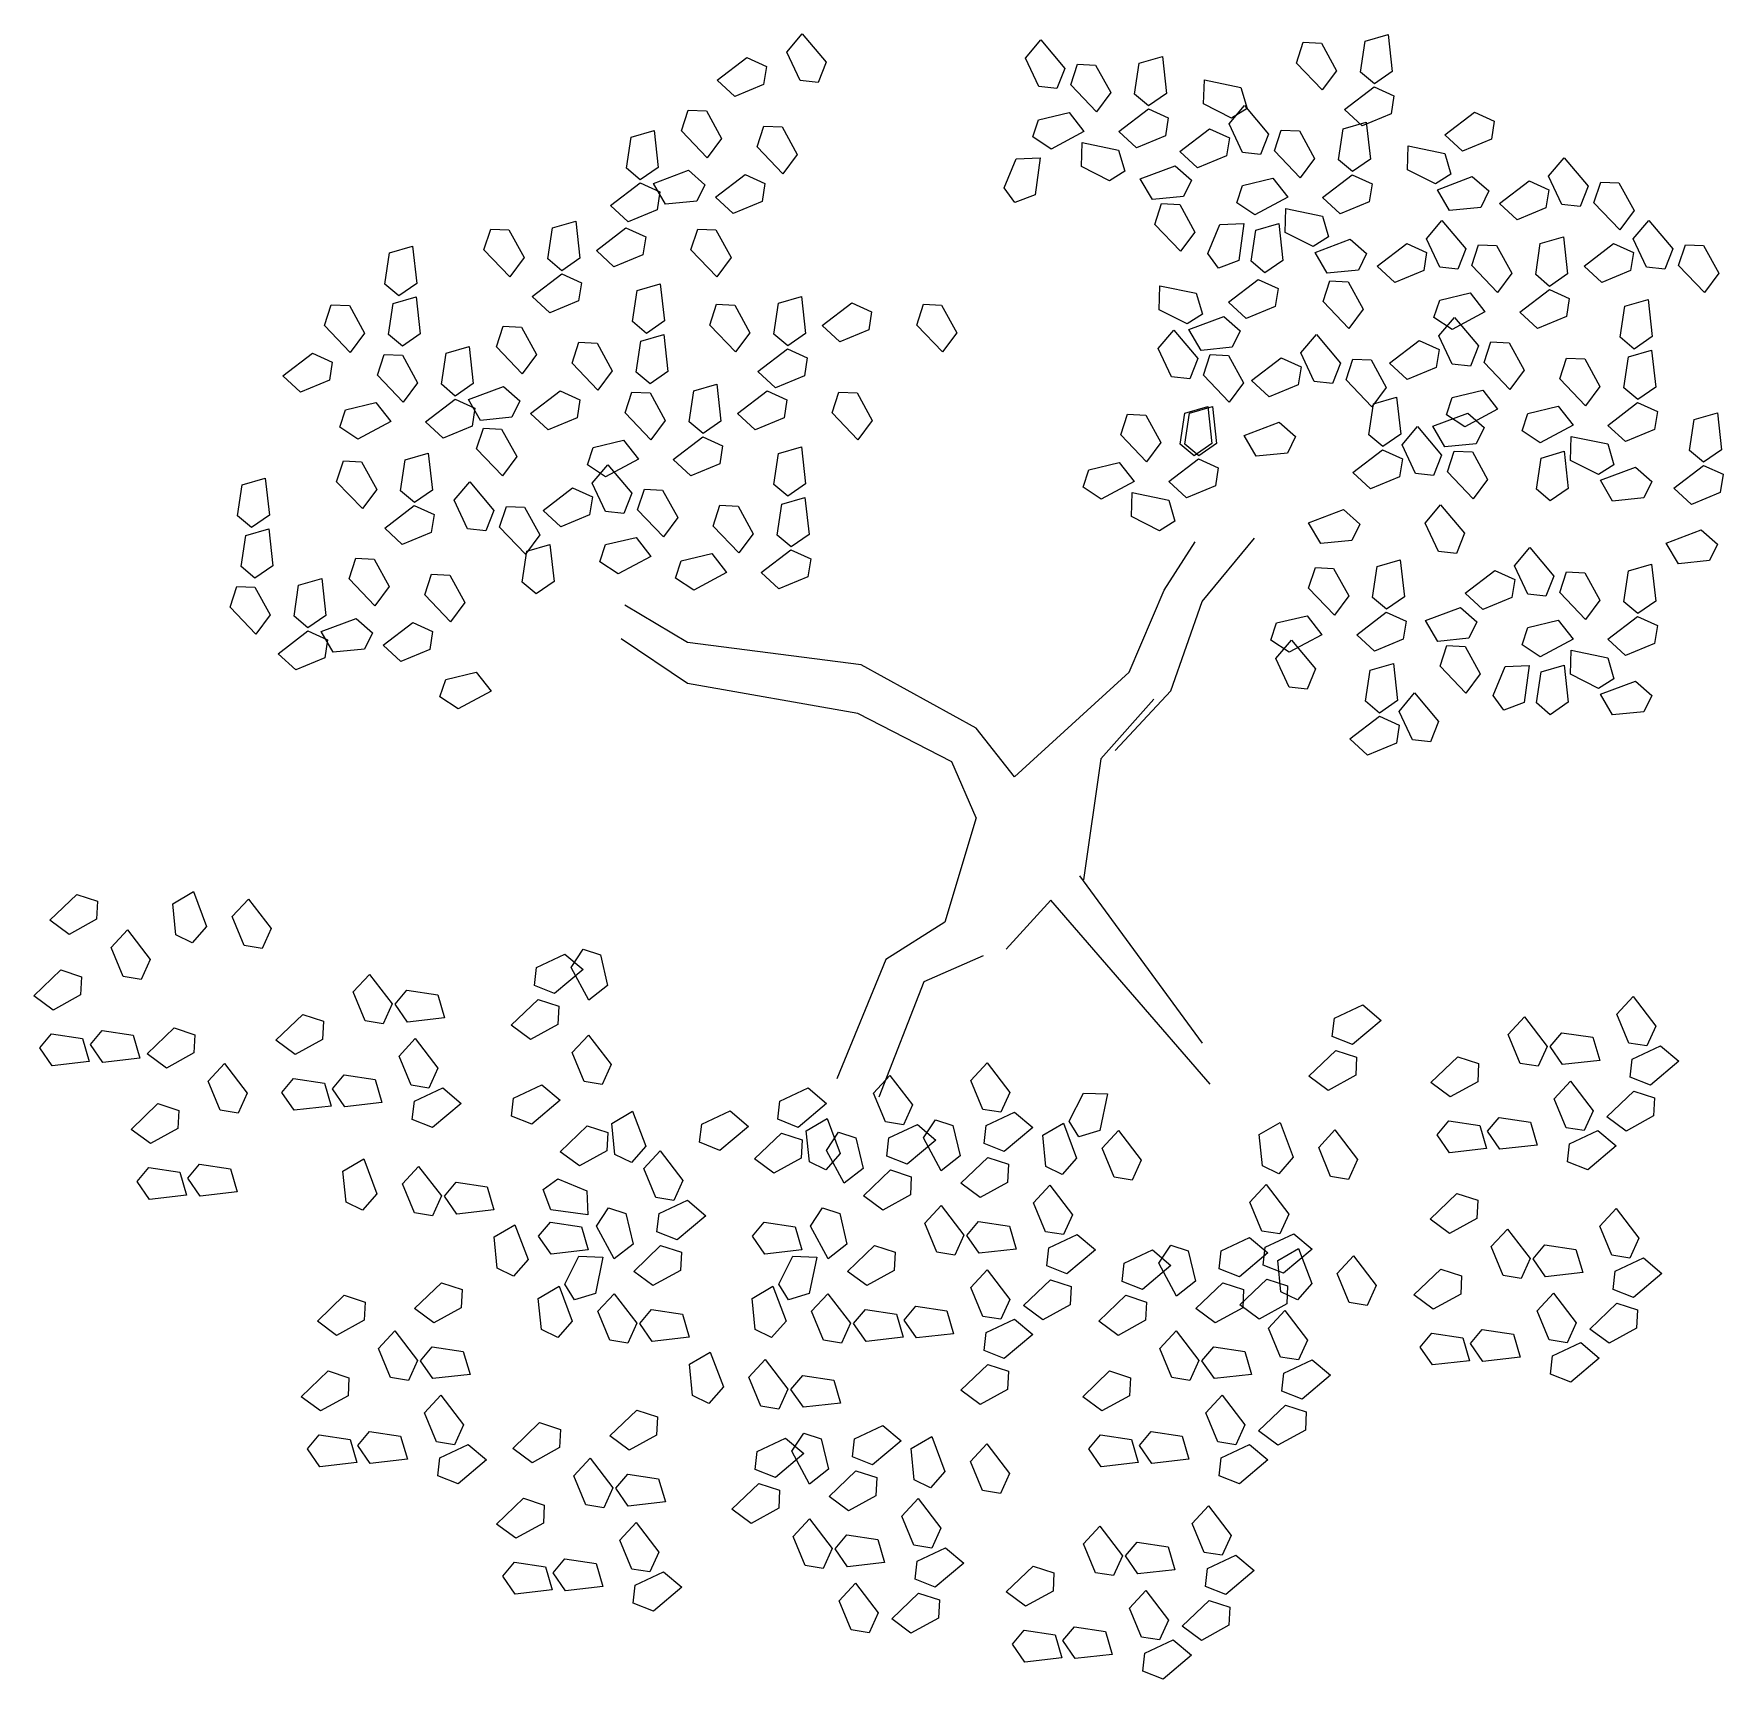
# Model space of a CAD drawing. Header units: millimetres. Extents: x 164.64 to 173.08, y 103.93 to 112.15.
import ezdxf

# ---------------------------------------------------------------- set-up
doc = ezdxf.new("R2010")
doc.units = ezdxf.units.MM
doc.layers.add('alberi', color=74, linetype='Continuous')

msp = doc.modelspace()

# ---------------------------------------------------------------- linework, layer by layer
at = {"layer": 'alberi'}
for p, q in [((170.287, 109.3713), (170.4434, 109.6138)), ((170.4781, 109.3153), (170.7391, 109.6321)), ((167.9048, 109.1105), (167.5919, 109.297)), ((167.9048, 108.9058), (167.5748, 109.1294)), ((168.896, 107.5274), (168.6526, 106.9309)), ((169.0871, 107.4153), (168.8612, 106.8382))]:
    msp.add_line(p, q, dxfattribs=at)
at = {"layer": 'alberi', "color": 3}
for p, q in [((170.113, 108.9618), (170.287, 109.3713)), ((170.3217, 108.8686), (170.4781, 109.3153)), ((168.7743, 108.999), (167.9048, 109.1105)), ((169.3481, 108.6822), (168.7743, 108.999)), ((169.5392, 108.4402), (170.113, 108.9618)), ((168.7567, 108.7565), (167.9048, 108.9058)), ((170.0436, 108.5706), (170.3217, 108.8686)), ((169.2264, 108.5146), (168.7567, 108.7565)), ((169.9717, 108.5291), (170.236, 108.8273)), ((169.5392, 108.4402), (169.3481, 108.6822)), ((169.3481, 108.2349), (169.2264, 108.5146)), ((169.9717, 108.5291), (169.8854, 107.9245)), ((169.3481, 108.2349), (169.1916, 107.7133)), ((169.1916, 107.7133), (168.896, 107.5274)), ((169.3828, 107.5457), (169.0871, 107.4153))]:
    msp.add_line(p, q, dxfattribs=at)
at = {"layer": 'alberi', "color": 74}
for p, q in [((169.865, 107.9449), (170.4775, 107.1085)), ((169.7221, 107.8225), (169.4975, 107.5777)), ((170.5183, 106.9045), (169.7221, 107.8225))]:
    msp.add_line(p, q, dxfattribs=at)
at = {"layer": 'alberi'}
for points in [[(168.4679, 111.9182), (168.4012, 112.0601), (168.4786, 112.1518), (168.5986, 112.0093), (168.5584, 111.9081)], [(171.2685, 111.9602), (171.2917, 112.1151), (171.4069, 112.1486), (171.4278, 111.9634), (171.3382, 111.9015)], [(169.6606, 111.8881), (169.594, 112.03), (169.6714, 112.1217), (169.7914, 111.9792), (169.7512, 111.878)], [(170.1403, 111.8506), (170.1635, 112.0055), (170.2787, 112.039), (170.2996, 111.8538), (170.21, 111.7919)], [(171.0735, 112.1048), (171.1489, 111.9675), (171.0775, 111.8711), (170.9487, 112.0057), (170.9825, 112.1093)], [(168.2862, 111.8984), (168.1414, 111.8385), (168.0534, 111.92), (168.2014, 112.0333), (168.3006, 111.9883)], [(169.9452, 111.9952), (170.0207, 111.8579), (169.9493, 111.7615), (169.8205, 111.8961), (169.8543, 111.9997)], [(170.625, 111.7309), (170.4849, 111.8011), (170.4889, 111.921), (170.6714, 111.8833), (170.7024, 111.7789)], [(171.4219, 111.7513), (171.2771, 111.6913), (171.1891, 111.7729), (171.337, 111.8861), (171.4363, 111.8412)], [(170.6792, 111.5593), (170.6126, 111.7012), (170.6899, 111.7929), (170.81, 111.6504), (170.7697, 111.5492)], [(168.0005, 111.7666), (168.0759, 111.6292), (168.0045, 111.5328), (167.8757, 111.6675), (167.9095, 111.771)], [(169.6605, 111.7227), (169.813, 111.7588), (169.8869, 111.6642), (169.7228, 111.576), (169.632, 111.6362)], [(170.2936, 111.6417), (170.1488, 111.5817), (170.0609, 111.6633), (170.2088, 111.7765), (170.308, 111.7316)], [(171.1588, 111.5218), (171.182, 111.6767), (171.2972, 111.7102), (171.3181, 111.525), (171.2285, 111.4631)], [(171.9233, 111.626), (171.7785, 111.5661), (171.6905, 111.6476), (171.8384, 111.7609), (171.9377, 111.7159)], [(167.6001, 111.481), (167.6233, 111.636), (167.7385, 111.6694), (167.7594, 111.4843), (167.6698, 111.4223)], [(168.3783, 111.6862), (168.4537, 111.5488), (168.3823, 111.4524), (168.2535, 111.587), (168.2873, 111.6906)], [(170.5993, 111.5426), (170.4545, 111.4827), (170.3665, 111.5643), (170.5144, 111.6775), (170.6137, 111.6326)], [(170.9638, 111.6664), (171.0392, 111.5291), (170.9678, 111.4327), (170.839, 111.5673), (170.8728, 111.6709)], [(169.4874, 111.3829), (169.5475, 111.5276), (169.6673, 111.5321), (169.6428, 111.3475), (169.5408, 111.3091)], [(170.0139, 111.4177), (169.8738, 111.488), (169.8778, 111.6079), (170.0603, 111.5702), (170.0913, 111.4657)], [(171.6435, 111.4021), (171.5034, 111.4723), (171.5075, 111.5922), (171.6899, 111.5545), (171.7209, 111.4501)], [(172.2758, 111.2994), (172.2092, 111.4412), (172.2866, 111.5329), (172.4066, 111.3905), (172.3664, 111.2892)], [(167.9523, 111.316), (167.7963, 111.3007), (167.7357, 111.4042), (167.9102, 111.4697), (167.9921, 111.3979)], [(168.2784, 111.314), (168.1337, 111.2541), (168.0457, 111.3356), (168.1936, 111.4489), (168.2928, 111.404)], [(170.3847, 111.3392), (170.2287, 111.3239), (170.1682, 111.4274), (170.3426, 111.4929), (170.4246, 111.4211)], [(171.3122, 111.3129), (171.1674, 111.2529), (171.0794, 111.3345), (171.2273, 111.4477), (171.3266, 111.4028)], [(167.7534, 111.2721), (167.6086, 111.2122), (167.5207, 111.2937), (167.6686, 111.407), (167.7678, 111.3621)], [(170.6791, 111.3939), (170.8316, 111.43), (170.9055, 111.3355), (170.7414, 111.2472), (170.6506, 111.3074)], [(171.8697, 111.2847), (171.7138, 111.2693), (171.6532, 111.3729), (171.8276, 111.4384), (171.9096, 111.3666)], [(172.1959, 111.2827), (172.0511, 111.2228), (171.9631, 111.3043), (172.1111, 111.4176), (172.2103, 111.3726)], [(172.5604, 111.4065), (172.6359, 111.2691), (172.5645, 111.1727), (172.4357, 111.3074), (172.4695, 111.4109)], [(170.3659, 111.2988), (170.4413, 111.1614), (170.3699, 111.065), (170.2411, 111.1997), (170.2749, 111.3032)], [(171.0324, 111.0889), (170.8923, 111.1592), (170.8964, 111.2791), (171.0788, 111.2414), (171.1098, 111.1369)], [(167.2083, 111.027), (167.2315, 111.1819), (167.3468, 111.2154), (167.3677, 111.0302), (167.278, 110.9683)], [(170.5059, 111.0541), (170.566, 111.1988), (170.6859, 111.2034), (170.6613, 111.0187), (170.5593, 110.9803)], [(170.7219, 111.0162), (170.7451, 111.1712), (170.8603, 111.2047), (170.8812, 111.0195), (170.7916, 110.9576)], [(171.6647, 110.9862), (171.5981, 111.1281), (171.6754, 111.2198), (171.7955, 111.0773), (171.7552, 110.9761)], [(172.6989, 110.9862), (172.6323, 111.1281), (172.7096, 111.2198), (172.8297, 111.0773), (172.7894, 110.9761)], [(167.0133, 111.1716), (167.0887, 111.0343), (167.0173, 110.9379), (166.8885, 111.0725), (166.9223, 111.1761)], [(167.683, 111.0478), (167.5382, 110.9879), (167.4502, 111.0695), (167.5981, 111.1827), (167.6974, 111.1378)], [(168.0475, 111.1716), (168.123, 111.0343), (168.0516, 110.9379), (167.9228, 111.0725), (167.9565, 111.1761)], [(171.2586, 110.9716), (171.1026, 110.9562), (171.0421, 111.0598), (171.2165, 111.1252), (171.2985, 111.0535)], [(172.1444, 110.9487), (172.1676, 111.1037), (172.2828, 111.1371), (172.3037, 110.9519), (172.214, 110.89)], [(166.3935, 110.9017), (166.4167, 111.0567), (166.5319, 111.0901), (166.5528, 110.905), (166.4632, 110.843)], [(171.5848, 110.9696), (171.44, 110.9096), (171.352, 110.9912), (171.4999, 111.1044), (171.5992, 111.0595)], [(171.9493, 111.0933), (172.0248, 110.956), (171.9533, 110.8596), (171.8246, 110.9942), (171.8583, 111.0978)], [(172.619, 110.9696), (172.4742, 110.9096), (172.3862, 110.9912), (172.5341, 111.1044), (172.6334, 111.0595)], [(172.9835, 111.0933), (173.059, 110.956), (172.9876, 110.8596), (172.8588, 110.9942), (172.8925, 111.0978)], [(167.3617, 110.8181), (167.2169, 110.7581), (167.1289, 110.8397), (167.2768, 110.9529), (167.3761, 110.908)], [(167.6314, 110.7138), (167.6546, 110.8688), (167.7698, 110.9022), (167.7907, 110.7171), (167.7011, 110.6552)], [(170.402, 110.7031), (170.262, 110.7733), (170.266, 110.8932), (170.4485, 110.8555), (170.4795, 110.7511)], [(170.8428, 110.7891), (170.698, 110.7292), (170.61, 110.8107), (170.7579, 110.924), (170.8572, 110.8791)], [(171.2073, 110.9129), (171.2828, 110.7756), (171.2114, 110.6792), (171.0826, 110.8138), (171.1164, 110.9174)], [(171.6646, 110.8208), (171.8171, 110.8569), (171.891, 110.7624), (171.7269, 110.6741), (171.6361, 110.7343)], [(172.2977, 110.7398), (172.1529, 110.6798), (172.0649, 110.7614), (172.2128, 110.8746), (172.3121, 110.8297)], [(166.2158, 110.7937), (166.2913, 110.6564), (166.2199, 110.56), (166.0911, 110.6946), (166.1248, 110.7982)], [(166.4109, 110.649), (166.4341, 110.804), (166.5493, 110.8375), (166.5702, 110.6523), (166.4805, 110.5904)], [(168.1415, 110.7959), (168.217, 110.6585), (168.1456, 110.5621), (168.0168, 110.6967), (168.0506, 110.8003)], [(168.3366, 110.6512), (168.3598, 110.8062), (168.475, 110.8396), (168.4959, 110.6545), (168.4063, 110.5925)], [(168.8112, 110.6721), (168.6664, 110.6121), (168.5784, 110.6937), (168.7264, 110.8069), (168.8256, 110.762)], [(169.1758, 110.7959), (169.2512, 110.6585), (169.1798, 110.5621), (169.051, 110.6967), (169.0848, 110.8003)], [(172.5674, 110.6355), (172.5906, 110.7905), (172.7059, 110.8239), (172.7268, 110.6388), (172.6371, 110.5769)], [(167.076, 110.6863), (167.1514, 110.5489), (167.08, 110.4525), (166.9512, 110.5871), (166.985, 110.6907)], [(170.6282, 110.5857), (170.4723, 110.5703), (170.4117, 110.6739), (170.5862, 110.7394), (170.6681, 110.6676)], [(171.7274, 110.5009), (171.6608, 110.6427), (171.7381, 110.7344), (171.8582, 110.592), (171.8179, 110.4907)], [(167.4537, 110.6058), (167.5292, 110.4685), (167.4578, 110.3721), (167.329, 110.5067), (167.3628, 110.6103)], [(167.6488, 110.4612), (167.672, 110.6161), (167.7872, 110.6496), (167.8081, 110.4644), (167.7185, 110.4025)], [(170.3248, 110.4382), (170.2582, 110.58), (170.3355, 110.6717), (170.4556, 110.5292), (170.4153, 110.428)], [(171.0377, 110.4152), (170.9711, 110.557), (171.0484, 110.6487), (171.1685, 110.5063), (171.1282, 110.405)], [(171.6475, 110.4842), (171.5027, 110.4243), (171.4147, 110.5058), (171.5626, 110.6191), (171.6619, 110.5741)], [(172.012, 110.608), (172.0874, 110.4706), (172.016, 110.3742), (171.8872, 110.5089), (171.921, 110.6124)], [(166.116, 110.4216), (165.9712, 110.3616), (165.8832, 110.4432), (166.0312, 110.5564), (166.1304, 110.5115)], [(166.4805, 110.5454), (166.556, 110.408), (166.4846, 110.3116), (166.3558, 110.4462), (166.3896, 110.5498)], [(166.6756, 110.4007), (166.6988, 110.5557), (166.814, 110.5891), (166.8349, 110.404), (166.7453, 110.342)], [(168.4899, 110.4423), (168.3451, 110.3824), (168.2571, 110.4639), (168.4051, 110.5772), (168.5043, 110.5322)], [(170.6094, 110.5453), (170.6848, 110.4079), (170.6134, 110.3115), (170.4846, 110.4461), (170.5184, 110.5497)], [(170.9578, 110.3985), (170.813, 110.3386), (170.725, 110.4201), (170.8729, 110.5334), (170.9722, 110.4884)], [(171.3223, 110.5223), (171.3978, 110.3849), (171.3264, 110.2885), (171.1976, 110.4232), (171.2313, 110.5267)], [(172.3897, 110.5275), (172.4652, 110.3902), (172.3938, 110.2938), (172.265, 110.4284), (172.2988, 110.532)], [(172.5848, 110.3829), (172.608, 110.5379), (172.7232, 110.5713), (172.7441, 110.3862), (172.6545, 110.3242)], [(167.0277, 110.2357), (166.8718, 110.2203), (166.8112, 110.3239), (166.9856, 110.3894), (167.0676, 110.3176)], [(167.3539, 110.2337), (167.2091, 110.1738), (167.1211, 110.2553), (167.2691, 110.3686), (167.3683, 110.3236)], [(167.7185, 110.3575), (167.7939, 110.2201), (167.7225, 110.1237), (167.5937, 110.2583), (167.6275, 110.3619)], [(167.9135, 110.2128), (167.9367, 110.3678), (168.0519, 110.4012), (168.0728, 110.2161), (167.9832, 110.1541)], [(168.3881, 110.2337), (168.2433, 110.1738), (168.1554, 110.2553), (168.3033, 110.3686), (168.4025, 110.3236)], [(168.7527, 110.3575), (168.8281, 110.2201), (168.7567, 110.1237), (168.6279, 110.2583), (168.6617, 110.3619)], [(171.7273, 110.3354), (171.8798, 110.3715), (171.9537, 110.277), (171.7896, 110.1887), (171.6988, 110.2489)], [(166.1958, 110.2728), (166.3483, 110.3089), (166.4222, 110.2144), (166.2581, 110.1261), (166.1673, 110.1863)], [(166.8289, 110.1918), (166.6841, 110.1319), (166.5961, 110.2134), (166.7441, 110.3267), (166.8433, 110.2817)], [(170.3675, 110.1019), (170.3907, 110.2569), (170.5059, 110.2903), (170.5268, 110.1052), (170.4372, 110.0432)], [(170.3905, 110.1019), (170.4137, 110.2569), (170.5289, 110.2903), (170.5498, 110.1052), (170.4602, 110.0432)], [(171.3104, 110.1478), (171.3336, 110.3028), (171.4488, 110.3362), (171.4697, 110.1511), (171.3801, 110.0892)], [(172.105, 110.255), (172.2575, 110.2911), (172.3314, 110.1966), (172.1673, 110.1083), (172.0765, 110.1685)], [(172.7381, 110.174), (172.5933, 110.1141), (172.5054, 110.1956), (172.6533, 110.3089), (172.7525, 110.2639)], [(166.9765, 110.177), (167.0519, 110.0397), (166.9805, 109.9433), (166.8517, 110.0779), (166.8855, 110.1815)], [(170.1955, 110.2465), (170.2709, 110.1092), (170.1995, 110.0128), (170.0707, 110.1474), (170.1045, 110.251)], [(170.9042, 110.0572), (170.7483, 110.0418), (170.6877, 110.1454), (170.8621, 110.2109), (170.9441, 110.1391)], [(171.5437, 109.9556), (171.477, 110.0975), (171.5544, 110.1892), (171.6744, 110.0467), (171.6342, 109.9454)], [(171.8471, 110.1031), (171.6911, 110.0878), (171.6306, 110.1914), (171.805, 110.2568), (171.887, 110.185)], [(172.9138, 110.0697), (172.9371, 110.2247), (173.0523, 110.2581), (173.0732, 110.073), (172.9835, 110.0111)], [(167.4338, 110.0849), (167.5862, 110.121), (167.6601, 110.0265), (167.496, 109.9382), (167.4052, 109.9984)], [(168.0668, 110.0039), (167.922, 109.944), (167.8341, 110.0255), (167.982, 110.1388), (168.0812, 110.0938)], [(172.4584, 109.9501), (172.3183, 110.0203), (172.3223, 110.1402), (172.5048, 110.1025), (172.5358, 109.998)], [(166.2768, 110.013), (166.3523, 109.8757), (166.2809, 109.7793), (166.1521, 109.9139), (166.1858, 110.0175)], [(166.4719, 109.8684), (166.4951, 110.0233), (166.6103, 110.0568), (166.6312, 109.8716), (166.5415, 109.8097)], [(168.3366, 109.8997), (168.3598, 110.0546), (168.475, 110.0881), (168.4959, 109.9029), (168.4063, 109.841)], [(170.5438, 109.893), (170.399, 109.833), (170.3111, 109.9146), (170.459, 110.0278), (170.5582, 109.9829)], [(171.4637, 109.9389), (171.3189, 109.879), (171.2309, 109.9605), (171.3789, 110.0738), (171.4781, 110.0289)], [(171.8283, 110.0627), (171.9037, 109.9254), (171.8323, 109.829), (171.7035, 109.9636), (171.7373, 110.0672)], [(172.1478, 109.8774), (172.171, 110.0323), (172.2863, 110.0658), (172.3071, 109.8806), (172.2175, 109.8187)], [(165.657, 109.7431), (165.6802, 109.8981), (165.7954, 109.9315), (165.8163, 109.7464), (165.7267, 109.6844)], [(167.4965, 109.765), (167.4299, 109.9069), (167.5072, 109.9986), (167.6273, 109.8561), (167.5871, 109.7548)], [(169.9108, 109.974), (170.0632, 110.0101), (170.1371, 109.9156), (169.973, 109.8273), (169.8822, 109.8875)], [(172.6846, 109.8327), (172.5286, 109.8173), (172.468, 109.9209), (172.6425, 109.9864), (172.7244, 109.9146)], [(173.0672, 109.8608), (172.9224, 109.8009), (172.8344, 109.8825), (172.9823, 109.9957), (173.0816, 109.9508)], [(166.8069, 109.6793), (166.7402, 109.8212), (166.8176, 109.9129), (166.9376, 109.7704), (166.8974, 109.6691)], [(167.4166, 109.7483), (167.2718, 109.6884), (167.1838, 109.7699), (167.3317, 109.8832), (167.431, 109.8383)], [(167.7811, 109.8721), (167.8566, 109.7348), (167.7852, 109.6384), (167.6564, 109.773), (167.6902, 109.8766)], [(170.2641, 109.6691), (170.124, 109.7393), (170.128, 109.8592), (170.3105, 109.8215), (170.3415, 109.717)], [(166.6252, 109.6594), (166.4804, 109.5995), (166.3924, 109.6811), (166.5404, 109.7943), (166.6396, 109.7494)], [(167.0915, 109.7864), (167.1669, 109.6491), (167.0955, 109.5527), (166.9667, 109.6873), (167.0005, 109.7909)], [(168.1589, 109.7917), (168.2343, 109.6543), (168.1629, 109.5579), (168.0341, 109.6925), (168.0679, 109.7961)], [(168.3539, 109.647), (168.3771, 109.802), (168.4923, 109.8354), (168.5132, 109.6503), (168.4236, 109.5883)], [(171.2262, 109.6206), (171.0702, 109.6053), (171.0097, 109.7088), (171.1841, 109.7743), (171.266, 109.7025)], [(171.6586, 109.565), (171.592, 109.7068), (171.6694, 109.7985), (171.7894, 109.6561), (171.7492, 109.5548)], [(165.6744, 109.4904), (165.6976, 109.6454), (165.8128, 109.6788), (165.8337, 109.4937), (165.7441, 109.4318)], [(167.0795, 109.412), (167.1027, 109.5669), (167.2179, 109.6004), (167.2388, 109.4152), (167.1492, 109.3533)], [(167.4964, 109.5995), (167.6489, 109.6356), (167.7228, 109.5411), (167.5587, 109.4529), (167.4679, 109.513)], [(173.0136, 109.5195), (172.8577, 109.5042), (172.7971, 109.6077), (172.9715, 109.6732), (173.0535, 109.6014)], [(166.3395, 109.5277), (166.4149, 109.3903), (166.3435, 109.2939), (166.2147, 109.4285), (166.2485, 109.5321)], [(167.8742, 109.5191), (168.0267, 109.5552), (168.1006, 109.4607), (167.9365, 109.3724), (167.8456, 109.4326)], [(168.5073, 109.4381), (168.3625, 109.3782), (168.2745, 109.4597), (168.4224, 109.573), (168.5217, 109.528)], [(171.3295, 109.336), (171.3527, 109.491), (171.4679, 109.5244), (171.4888, 109.3393), (171.3992, 109.2774)], [(172.1051, 109.3517), (172.0385, 109.4936), (172.1159, 109.5853), (172.2359, 109.4428), (172.1957, 109.3415)], [(165.9391, 109.2421), (165.9623, 109.3971), (166.0775, 109.4305), (166.0984, 109.2454), (166.0088, 109.1834)], [(166.7173, 109.4472), (166.7927, 109.3099), (166.7213, 109.2135), (166.5925, 109.3481), (166.6263, 109.4517)], [(171.1345, 109.4807), (171.2099, 109.3433), (171.1385, 109.2469), (171.0097, 109.3816), (171.0435, 109.4851)], [(172.0252, 109.335), (171.8804, 109.2751), (171.7924, 109.3566), (171.9404, 109.4699), (172.0396, 109.425)], [(172.3897, 109.4588), (172.4652, 109.3215), (172.3938, 109.2251), (172.265, 109.3597), (172.2988, 109.4633)], [(172.5848, 109.3141), (172.608, 109.4691), (172.7232, 109.5026), (172.7441, 109.3174), (172.6545, 109.2555)], [(165.744, 109.3867), (165.8195, 109.2494), (165.7481, 109.153), (165.6193, 109.2876), (165.6531, 109.3912)], [(171.4829, 109.1271), (171.3381, 109.0672), (171.2501, 109.1487), (171.398, 109.262), (171.4973, 109.2171)], [(171.8107, 109.1316), (171.6547, 109.1162), (171.5942, 109.2198), (171.7686, 109.2853), (171.8505, 109.2135)], [(166.0924, 109.0332), (165.9476, 108.9733), (165.8597, 109.0548), (166.0076, 109.1681), (166.1068, 109.1231)], [(166.2912, 109.0771), (166.1353, 109.0617), (166.0747, 109.1653), (166.2492, 109.2308), (166.3311, 109.159)], [(166.6174, 109.0751), (166.4726, 109.0152), (166.3847, 109.0967), (166.5326, 109.21), (166.6318, 109.165)], [(170.8498, 109.2081), (171.0023, 109.2442), (171.0762, 109.1497), (170.9121, 109.0615), (170.8212, 109.1216)], [(172.105, 109.1862), (172.2575, 109.2223), (172.3314, 109.1278), (172.1673, 109.0396), (172.0765, 109.0997)], [(172.7381, 109.1052), (172.5933, 109.0453), (172.5054, 109.1269), (172.6533, 109.2401), (172.7525, 109.1952)], [(170.9126, 108.8882), (170.8459, 109.0301), (170.9233, 109.1218), (171.0433, 108.9793), (171.0031, 108.8781)], [(171.7918, 109.0912), (171.8673, 108.9538), (171.7958, 108.8574), (171.6671, 108.992), (171.7008, 109.0956)], [(171.2947, 108.817), (171.3179, 108.972), (171.4331, 109.0054), (171.454, 108.8203), (171.3644, 108.7583)], [(172.4584, 108.8813), (172.3183, 108.9516), (172.3223, 109.0715), (172.5048, 109.0338), (172.5358, 108.9293)], [(166.6973, 108.9263), (166.8498, 108.9624), (166.9236, 108.8679), (166.7596, 108.7796), (166.6687, 108.8398)], [(171.9319, 108.8465), (171.992, 108.9912), (172.1118, 108.9957), (172.0873, 108.8111), (171.9853, 108.7727)], [(172.1478, 108.8086), (172.171, 108.9636), (172.2863, 108.997), (172.3071, 108.8119), (172.2175, 108.75)], [(172.6846, 108.7639), (172.5286, 108.7486), (172.468, 108.8521), (172.6425, 108.9176), (172.7244, 108.8458)], [(171.528, 108.6248), (171.4614, 108.7666), (171.5387, 108.8583), (171.6588, 108.7159), (171.6185, 108.6146)], [(171.4481, 108.6081), (171.3033, 108.5482), (171.2153, 108.6297), (171.3632, 108.743), (171.4625, 108.698)], [(164.9528, 107.7276), (164.8155, 107.6522), (164.7191, 107.7236), (164.8537, 107.8524), (164.9573, 107.8186)], [(165.3486, 107.6498), (165.3332, 107.8057), (165.4368, 107.8663), (165.5022, 107.6918), (165.4305, 107.6099)], [(165.6899, 107.5962), (165.6299, 107.741), (165.7115, 107.829), (165.8247, 107.681), (165.7798, 107.5818)], [(165.0846, 107.4419), (165.0247, 107.5867), (165.1063, 107.6747), (165.2195, 107.5268), (165.1746, 107.4275)], [(167.4705, 107.5498), (167.5066, 107.3973), (167.4121, 107.3234), (167.3239, 107.4875), (167.384, 107.5783)], [(167.1507, 107.487), (167.2925, 107.5536), (167.3842, 107.4763), (167.2417, 107.3562), (167.1405, 107.3965)], [(164.8724, 107.3499), (164.7351, 107.2745), (164.6387, 107.3459), (164.7733, 107.4747), (164.8769, 107.4409)], [(166.294, 107.2199), (166.2341, 107.3647), (166.3156, 107.4527), (166.4289, 107.3047), (166.3839, 107.2055)], [(166.5029, 107.3732), (166.6579, 107.35), (166.6913, 107.2348), (166.5062, 107.2139), (166.4442, 107.3036)], [(167.2578, 107.2024), (167.1204, 107.1269), (167.024, 107.1983), (167.1586, 107.3271), (167.2622, 107.2934)], [(172.6099, 107.1096), (172.5499, 107.2544), (172.6315, 107.3424), (172.7447, 107.1945), (172.6998, 107.0952)], [(166.0818, 107.1278), (165.9444, 107.0524), (165.848, 107.1238), (165.9826, 107.2526), (166.0862, 107.2188)], [(171.1382, 107.2329), (171.28, 107.2995), (171.3717, 107.2222), (171.2292, 107.1021), (171.128, 107.1424)], [(172.0669, 107.0078), (172.007, 107.1526), (172.0886, 107.2406), (172.2018, 107.0927), (172.1569, 106.9934)], [(164.7277, 107.1549), (164.8827, 107.1317), (164.9161, 107.0164), (164.731, 106.9955), (164.6691, 107.0852)], [(164.9804, 107.1722), (165.1354, 107.149), (165.1688, 107.0338), (164.9837, 107.0129), (164.9217, 107.1025)], [(165.4389, 107.0599), (165.3016, 106.9844), (165.2052, 107.0558), (165.3398, 107.1846), (165.4434, 107.1508)], [(167.3895, 106.9167), (167.3296, 107.0615), (167.4112, 107.1494), (167.5244, 107.0015), (167.4795, 106.9023)], [(172.2758, 107.1612), (172.4308, 107.138), (172.4642, 107.0228), (172.2791, 107.0019), (172.2172, 107.0915)], [(166.5238, 106.8986), (166.4639, 107.0434), (166.5454, 107.1314), (166.6587, 106.9834), (166.6137, 106.8842)], [(171.2453, 106.9483), (171.1079, 106.8728), (171.0115, 106.9442), (171.1461, 107.073), (171.2497, 107.0393)], [(172.6266, 107.0297), (172.7684, 107.0963), (172.8601, 107.019), (172.7176, 106.8989), (172.6164, 106.9392)], [(165.5707, 106.7741), (165.5108, 106.9189), (165.5923, 107.0069), (165.7056, 106.859), (165.6607, 106.7597)], [(169.3811, 106.7777), (169.3212, 106.9225), (169.4027, 107.0105), (169.516, 106.8626), (169.4711, 106.7633)], [(171.8547, 106.9158), (171.7174, 106.8403), (171.621, 106.9117), (171.7556, 107.0405), (171.8592, 107.0068)], [(165.9371, 106.9328), (166.0921, 106.9096), (166.1255, 106.7944), (165.9404, 106.7735), (165.8784, 106.8631)], [(166.1898, 106.9502), (166.3447, 106.9269), (166.3782, 106.8117), (166.193, 106.7908), (166.1311, 106.8805)], [(167.0363, 106.8345), (167.1782, 106.9012), (167.2699, 106.8238), (167.1274, 106.7038), (167.0262, 106.744)], [(168.8957, 106.7151), (168.8358, 106.8598), (168.9174, 106.9478), (169.0306, 106.7999), (168.9857, 106.7007)], [(172.2967, 106.6865), (172.2368, 106.8313), (172.3183, 106.9193), (172.4316, 106.7714), (172.3867, 106.6721)], [(165.3585, 106.6821), (165.2211, 106.6067), (165.1247, 106.6781), (165.2594, 106.8069), (165.3629, 106.7731)], [(166.5405, 106.8187), (166.6823, 106.8853), (166.774, 106.8079), (166.6315, 106.6879), (166.5303, 106.7281)], [(168.3672, 106.8189), (168.509, 106.8855), (168.6007, 106.8082), (168.4582, 106.6881), (168.357, 106.7283)], [(169.8136, 106.719), (169.8839, 106.8591), (170.0038, 106.855), (169.9661, 106.6726), (169.8616, 106.6416)], [(172.7337, 106.7451), (172.5963, 106.6696), (172.4999, 106.7411), (172.6345, 106.8698), (172.7381, 106.8361)], [(167.5431, 106.5519), (167.5278, 106.7078), (167.6314, 106.7684), (167.6968, 106.5939), (167.625, 106.512)], [(167.9766, 106.7039), (168.1184, 106.7705), (168.2101, 106.6932), (168.0676, 106.5731), (167.9664, 106.6134)], [(168.5147, 106.5154), (168.4993, 106.6714), (168.6029, 106.7319), (168.6684, 106.5575), (168.5966, 106.4756)], [(169.2323, 106.6979), (169.2684, 106.5454), (169.1739, 106.4715), (169.0857, 106.6356), (169.1458, 106.7264)], [(169.3978, 106.6978), (169.5396, 106.7644), (169.6313, 106.6871), (169.4889, 106.567), (169.3876, 106.6073)], [(171.71, 106.7207), (171.865, 106.6975), (171.8985, 106.5823), (171.7133, 106.5614), (171.6514, 106.6511)], [(171.9627, 106.7381), (172.1177, 106.7149), (172.1511, 106.5997), (171.966, 106.5788), (171.904, 106.6684)], [(167.5027, 106.5707), (167.3654, 106.4953), (167.269, 106.5667), (167.4036, 106.6955), (167.5072, 106.6617)], [(168.4743, 106.5343), (168.3369, 106.4588), (168.2405, 106.5302), (168.3751, 106.659), (168.4787, 106.6252)], [(168.747, 106.6352), (168.7831, 106.4827), (168.6886, 106.4089), (168.6003, 106.5729), (168.6605, 106.6638)], [(168.9124, 106.6351), (169.0543, 106.7018), (169.146, 106.6244), (169.0035, 106.5044), (168.9023, 106.5446)], [(169.6962, 106.4928), (169.6809, 106.6488), (169.7845, 106.7093), (169.8499, 106.5349), (169.7781, 106.4529)], [(170.0376, 106.4392), (169.9776, 106.584), (170.0592, 106.672), (170.1724, 106.5241), (170.1275, 106.4248)], [(170.7785, 106.4964), (170.7631, 106.6523), (170.8667, 106.7129), (170.9322, 106.5385), (170.8604, 106.4565)], [(171.1198, 106.4428), (171.0599, 106.5876), (171.1414, 106.6756), (171.2547, 106.5277), (171.2097, 106.4284)], [(172.3134, 106.6066), (172.4553, 106.6732), (172.547, 106.5959), (172.4045, 106.4758), (172.3032, 106.5161)], [(167.7466, 106.3373), (167.6867, 106.4821), (167.7682, 106.5701), (167.8815, 106.4222), (167.8365, 106.3229)], [(165.2138, 106.4871), (165.3688, 106.4639), (165.4022, 106.3486), (165.2171, 106.3277), (165.1552, 106.4174)], [(165.4665, 106.5044), (165.6215, 106.4812), (165.6549, 106.366), (165.4698, 106.3451), (165.4078, 106.4347)], [(166.1992, 106.3142), (166.1838, 106.4701), (166.2874, 106.5307), (166.3529, 106.3562), (166.2811, 106.2743)], [(166.5405, 106.2606), (166.4806, 106.4054), (166.5621, 106.4934), (166.6754, 106.3454), (166.6304, 106.2462)], [(169.0195, 106.3505), (168.8822, 106.2751), (168.7858, 106.3465), (168.9204, 106.4753), (169.024, 106.4415)], [(169.5049, 106.4132), (169.3675, 106.3378), (169.2711, 106.4092), (169.4058, 106.538), (169.5094, 106.5042)], [(166.7494, 106.4139), (166.9044, 106.3907), (166.9378, 106.2755), (166.7527, 106.2546), (166.6907, 106.3443)], [(167.258, 106.4306), (167.4028, 106.3706), (167.4073, 106.2507), (167.2226, 106.2753), (167.1842, 106.3772)], [(169.6942, 106.1666), (169.6343, 106.3114), (169.7159, 106.3994), (169.8291, 106.2515), (169.7842, 106.1522)], [(170.7765, 106.1702), (170.7166, 106.315), (170.7981, 106.403), (170.9114, 106.2551), (170.8664, 106.1558)], [(167.7633, 106.2574), (167.9051, 106.324), (167.9968, 106.2467), (167.8543, 106.1266), (167.7531, 106.1669)], [(169.1513, 106.0648), (169.0914, 106.2096), (169.1729, 106.2976), (169.2862, 106.1497), (169.2413, 106.0504)], [(171.8503, 106.2332), (171.7129, 106.1578), (171.6165, 106.2292), (171.7511, 106.358), (171.8547, 106.3242)], [(167.2202, 106.2147), (167.3752, 106.1915), (167.4086, 106.0763), (167.2235, 106.0554), (167.1615, 106.145)], [(167.5978, 106.2575), (167.6339, 106.105), (167.5394, 106.0311), (167.4511, 106.1952), (167.5113, 106.286)], [(168.2889, 106.2147), (168.4439, 106.1915), (168.4773, 106.0763), (168.2922, 106.0554), (168.2302, 106.145)], [(168.6665, 106.2575), (168.7026, 106.105), (168.6081, 106.0311), (168.5199, 106.1952), (168.58, 106.286)], [(169.3602, 106.2182), (169.5152, 106.195), (169.5486, 106.0798), (169.3635, 106.0589), (169.3016, 106.1485)], [(172.525, 106.0493), (172.465, 106.1941), (172.5466, 106.2821), (172.6598, 106.1341), (172.6149, 106.0349)], [(166.9548, 105.9851), (166.9394, 106.141), (167.043, 106.2016), (167.1085, 106.0272), (167.0367, 105.9452)], [(169.7109, 106.0867), (169.8528, 106.1533), (169.9445, 106.076), (169.802, 105.9559), (169.7008, 105.9962)], [(170.573, 106.0715), (170.7149, 106.1382), (170.8066, 106.0608), (170.6641, 105.9408), (170.5629, 105.981)], [(170.7932, 106.0903), (170.935, 106.1569), (171.0267, 106.0796), (170.8842, 105.9595), (170.783, 105.9998)], [(171.982, 105.9475), (171.9221, 106.0923), (172.0037, 106.1803), (172.1169, 106.0324), (172.072, 105.9331)], [(167.2929, 105.9042), (167.3631, 106.0443), (167.483, 106.0402), (167.4453, 105.8578), (167.3409, 105.8268)], [(167.8704, 105.9728), (167.733, 105.8973), (167.6366, 105.9687), (167.7712, 106.0975), (167.8748, 106.0638)], [(168.3616, 105.9042), (168.4318, 106.0443), (168.5517, 106.0402), (168.514, 105.8578), (168.4096, 105.8268)], [(168.9391, 105.9728), (168.8017, 105.8973), (168.7054, 105.9687), (168.84, 106.0975), (168.9436, 106.0638)], [(170.0877, 106.0089), (170.2295, 106.0755), (170.3212, 105.9981), (170.1787, 105.8781), (170.0775, 105.9183)], [(170.4076, 106.0716), (170.4437, 105.9191), (170.3492, 105.8453), (170.2609, 106.0093), (170.3211, 106.1002)], [(170.8715, 105.8665), (170.8561, 106.0225), (170.9597, 106.083), (171.0252, 105.9086), (170.9534, 105.8267)], [(171.2128, 105.8129), (171.1529, 105.9577), (171.2344, 106.0457), (171.3477, 105.8978), (171.3027, 105.7985)], [(172.1909, 106.1009), (172.3459, 106.0776), (172.3794, 105.9624), (172.1942, 105.9415), (172.1323, 106.0312)], [(169.3811, 105.7435), (169.3212, 105.8883), (169.4027, 105.9763), (169.516, 105.8284), (169.4711, 105.7291)], [(171.7698, 105.8555), (171.6325, 105.78), (171.5361, 105.8514), (171.6707, 105.9802), (171.7743, 105.9464)], [(172.5417, 105.9694), (172.6835, 106.036), (172.7752, 105.9586), (172.6327, 105.8386), (172.5315, 105.8788)], [(166.7749, 105.7869), (166.6376, 105.7115), (166.5412, 105.7829), (166.6758, 105.9117), (166.7794, 105.8779)], [(167.1755, 105.678), (167.1601, 105.8339), (167.2637, 105.8945), (167.3292, 105.7201), (167.2574, 105.6381)], [(168.2442, 105.678), (168.2289, 105.8339), (168.3324, 105.8945), (168.3979, 105.7201), (168.3261, 105.6381)], [(169.818, 105.8021), (169.6807, 105.7266), (169.5843, 105.7981), (169.7189, 105.9268), (169.8225, 105.8931)], [(170.6801, 105.7869), (170.5428, 105.7115), (170.4464, 105.7829), (170.581, 105.9117), (170.6846, 105.8779)], [(170.9003, 105.8057), (170.7629, 105.7302), (170.6665, 105.8016), (170.8011, 105.9304), (170.9047, 105.8967)], [(166.2896, 105.7243), (166.1522, 105.6488), (166.0558, 105.7202), (166.1904, 105.849), (166.294, 105.8152)], [(167.5168, 105.6244), (167.4569, 105.7692), (167.5384, 105.8572), (167.6517, 105.7092), (167.6067, 105.61)], [(168.5855, 105.6244), (168.5256, 105.7692), (168.6071, 105.8572), (168.7204, 105.7092), (168.6755, 105.61)], [(169.0471, 105.7951), (169.2021, 105.7719), (169.2355, 105.6567), (169.0504, 105.6358), (168.9884, 105.7254)], [(170.1948, 105.7243), (170.0574, 105.6488), (169.961, 105.7202), (170.0956, 105.849), (170.1992, 105.8152)], [(172.2118, 105.6262), (172.1519, 105.771), (172.2334, 105.859), (172.3467, 105.7111), (172.3018, 105.6118)], [(172.6488, 105.6848), (172.5114, 105.6093), (172.415, 105.6807), (172.5496, 105.8095), (172.6532, 105.7757)], [(167.7257, 105.7777), (167.8807, 105.7545), (167.9141, 105.6393), (167.729, 105.6184), (167.667, 105.7081)], [(168.7944, 105.7777), (168.9494, 105.7545), (168.9828, 105.6393), (168.7977, 105.6184), (168.7358, 105.7081)], [(169.3978, 105.6636), (169.5396, 105.7302), (169.6313, 105.6529), (169.4889, 105.5328), (169.3876, 105.5731)], [(170.8695, 105.5403), (170.8096, 105.6851), (170.8911, 105.7731), (171.0044, 105.6252), (170.9594, 105.5259)], [(166.4213, 105.4385), (166.3614, 105.5833), (166.443, 105.6713), (166.5562, 105.5234), (166.5113, 105.4241)], [(170.3266, 105.4385), (170.2666, 105.5833), (170.3482, 105.6713), (170.4614, 105.5234), (170.4165, 105.4241)], [(171.6251, 105.6604), (171.7801, 105.6372), (171.8136, 105.522), (171.6284, 105.5011), (171.5665, 105.5907)], [(171.8778, 105.6778), (172.0328, 105.6546), (172.0662, 105.5393), (171.8811, 105.5184), (171.8191, 105.6081)], [(166.6302, 105.5919), (166.7852, 105.5687), (166.8187, 105.4535), (166.6335, 105.4326), (166.5716, 105.5222)], [(167.9311, 105.3489), (167.9157, 105.5049), (168.0193, 105.5654), (168.0848, 105.391), (168.013, 105.309)], [(170.5355, 105.5919), (170.6904, 105.5687), (170.7239, 105.4535), (170.5387, 105.4326), (170.4768, 105.5222)], [(172.2285, 105.5463), (172.3704, 105.6129), (172.4621, 105.5356), (172.3196, 105.4155), (172.2183, 105.4558)], [(166.2091, 105.3465), (166.0718, 105.2711), (165.9754, 105.3425), (166.11, 105.4713), (166.2136, 105.4375)], [(168.2724, 105.2953), (168.2125, 105.4401), (168.294, 105.5281), (168.4073, 105.3802), (168.3623, 105.2809)], [(169.5049, 105.379), (169.3675, 105.3036), (169.2711, 105.375), (169.4058, 105.5038), (169.5094, 105.47)], [(170.1143, 105.3465), (169.977, 105.2711), (169.8806, 105.3425), (170.0152, 105.4713), (170.1188, 105.4375)], [(170.8862, 105.4604), (171.028, 105.527), (171.1197, 105.4497), (170.9772, 105.3296), (170.876, 105.3699)], [(168.4813, 105.4487), (168.6363, 105.4255), (168.6697, 105.3103), (168.4846, 105.2894), (168.4226, 105.379)], [(166.6511, 105.1172), (166.5912, 105.262), (166.6727, 105.35), (166.786, 105.2021), (166.7411, 105.1028)], [(170.5563, 105.1172), (170.4964, 105.262), (170.578, 105.35), (170.6912, 105.2021), (170.6463, 105.1028)], [(170.9933, 105.1758), (170.8559, 105.1004), (170.7595, 105.1718), (170.8941, 105.3006), (170.9977, 105.2668)], [(167.2659, 105.0881), (167.1285, 105.0126), (167.0321, 105.084), (167.1667, 105.2128), (167.2703, 105.179)], [(167.7512, 105.1507), (167.6139, 105.0753), (167.5175, 105.1467), (167.6521, 105.2755), (167.7557, 105.2417)], [(166.0644, 105.1515), (166.2194, 105.1283), (166.2529, 105.013), (166.0677, 104.9922), (166.0058, 105.0818)], [(166.3171, 105.1688), (166.4721, 105.1456), (166.5055, 105.0304), (166.3204, 105.0095), (166.2584, 105.0991)], [(168.2543, 105.0694), (168.3961, 105.1361), (168.4878, 105.0587), (168.3454, 104.9387), (168.2441, 104.9789)], [(168.5742, 105.1322), (168.6103, 104.9797), (168.5158, 104.9058), (168.4275, 105.0699), (168.4877, 105.1608)], [(168.7397, 105.1321), (168.8815, 105.1987), (168.9732, 105.1214), (168.8307, 105.0014), (168.7295, 105.0416)], [(169.0381, 104.9271), (169.0228, 105.0831), (169.1263, 105.1436), (169.1918, 104.9692), (169.12, 104.8872)], [(169.9697, 105.1515), (170.1247, 105.1283), (170.1581, 105.013), (169.9729, 104.9922), (169.911, 105.0818)], [(170.2223, 105.1688), (170.3773, 105.1456), (170.4107, 105.0304), (170.2256, 105.0095), (170.1637, 105.0991)], [(166.6678, 105.0373), (166.8097, 105.1039), (166.9014, 105.0266), (166.7589, 104.9066), (166.6576, 104.9468)], [(167.3976, 104.8023), (167.3377, 104.9471), (167.4193, 105.0351), (167.5325, 104.8872), (167.4876, 104.788)], [(169.3794, 104.8735), (169.3195, 105.0183), (169.401, 105.1063), (169.5143, 104.9584), (169.4694, 104.8591)], [(170.573, 105.0373), (170.7149, 105.1039), (170.8066, 105.0266), (170.6641, 104.9066), (170.5629, 104.9468)], [(167.6066, 104.9557), (167.7615, 104.9325), (167.795, 104.8173), (167.6098, 104.7964), (167.5479, 104.886)], [(168.8468, 104.8475), (168.7094, 104.7721), (168.613, 104.8435), (168.7476, 104.9723), (168.8512, 104.9385)], [(168.3614, 104.7848), (168.224, 104.7094), (168.1277, 104.7808), (168.2623, 104.9096), (168.3659, 104.8758)], [(167.1854, 104.7103), (167.0481, 104.6349), (166.9517, 104.7063), (167.0863, 104.8351), (167.1899, 104.8013)], [(169.0361, 104.6009), (168.9762, 104.7457), (169.0577, 104.8337), (169.171, 104.6858), (169.1261, 104.5865)], [(170.4875, 104.5648), (170.4275, 104.7096), (170.5091, 104.7976), (170.6223, 104.6497), (170.5774, 104.5504)], [(167.6274, 104.4811), (167.5675, 104.6258), (167.649, 104.7138), (167.7623, 104.5659), (167.7174, 104.4667)], [(168.4932, 104.4991), (168.4333, 104.6439), (168.5148, 104.7319), (168.6281, 104.584), (168.5831, 104.4847)], [(169.9445, 104.463), (169.8846, 104.6078), (169.9662, 104.6958), (170.0794, 104.5479), (170.0345, 104.4486)], [(168.7021, 104.6525), (168.8571, 104.6293), (168.8905, 104.5141), (168.7054, 104.4932), (168.6434, 104.5828)], [(170.1534, 104.6164), (170.3084, 104.5932), (170.3418, 104.478), (170.1567, 104.4571), (170.0948, 104.5467)], [(167.2934, 104.5326), (167.4484, 104.5094), (167.4818, 104.3942), (167.2967, 104.3733), (167.2348, 104.4629)], [(169.0528, 104.521), (169.1946, 104.5876), (169.2863, 104.5103), (169.1439, 104.3902), (169.0426, 104.4305)], [(170.5041, 104.4849), (170.646, 104.5515), (170.7377, 104.4742), (170.5952, 104.3541), (170.494, 104.3944)], [(167.0408, 104.5153), (167.1957, 104.4921), (167.2292, 104.3769), (167.044, 104.356), (166.9821, 104.4456)], [(167.6441, 104.4011), (167.786, 104.4678), (167.8777, 104.3904), (167.7352, 104.2704), (167.6339, 104.3106)], [(169.7323, 104.371), (169.595, 104.2956), (169.4986, 104.367), (169.6332, 104.4958), (169.7368, 104.462)], [(168.723, 104.1778), (168.663, 104.3226), (168.7446, 104.4106), (168.8578, 104.2627), (168.8129, 104.1634)], [(169.1599, 104.2364), (169.0225, 104.161), (168.9262, 104.2324), (169.0608, 104.3612), (169.1644, 104.3274)], [(170.1743, 104.1418), (170.1144, 104.2865), (170.1959, 104.3745), (170.3092, 104.2266), (170.2643, 104.1274)], [(170.6112, 104.2003), (170.4739, 104.1249), (170.3775, 104.1963), (170.5121, 104.3251), (170.6157, 104.2913)], [(169.8403, 104.1933), (169.9953, 104.1701), (170.0287, 104.0549), (169.8436, 104.034), (169.7816, 104.1236)], [(169.5876, 104.176), (169.7426, 104.1528), (169.776, 104.0376), (169.5909, 104.0167), (169.529, 104.1063)], [(170.191, 104.0618), (170.3328, 104.1285), (170.4246, 104.0511), (170.2821, 103.9311), (170.1808, 103.9713)]]:
    msp.add_lwpolyline(points, close=True, dxfattribs=at)

doc.saveas('drawing.dxf')
